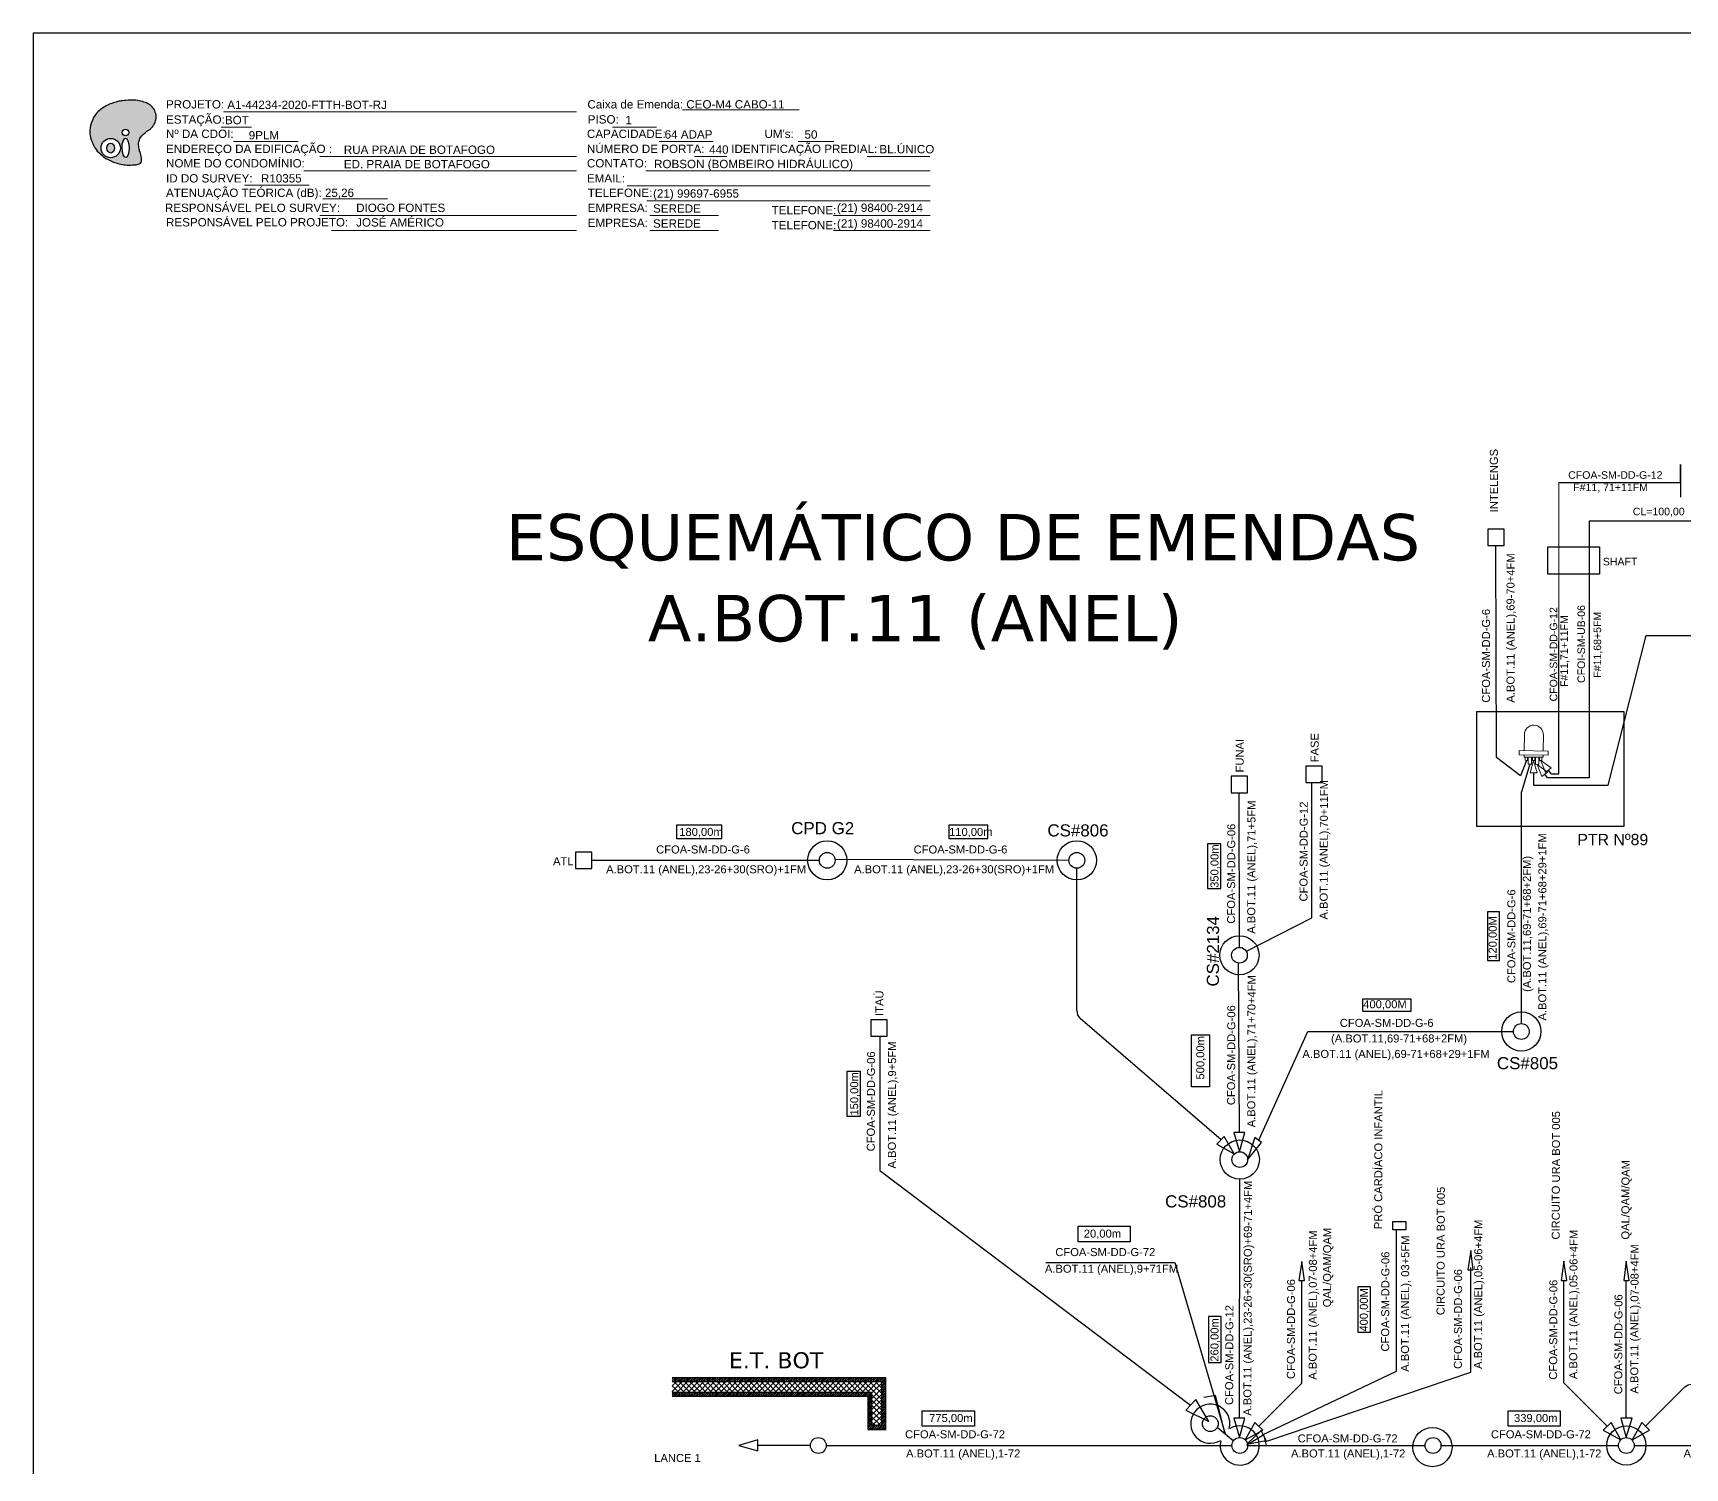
# Model space of a CAD drawing. Header units: millimetres. Extents: x 3753 to 6511, y 627 to 1221.
# Drawn here: x 5672.3 to 6028, y 912.4 to 1221.5 of the extents above; entities that cross this region are included whole.
import ezdxf

# ---------------------------------------------------------------- set-up
doc = ezdxf.new("R2010")
doc.units = ezdxf.units.MM
doc.layers.add('Cabo existente', color=7, linetype='Continuous', lineweight=40)
for name, color, linetype in [('CS# TXT', 2, 'Continuous'), ('Redeproj', 7, 'Continuous'), ('TEXTOS', 2, 'Continuous')]:
    doc.layers.add(name, color=color, linetype=linetype)
doc.styles.add('ARIAL', font='arial.ttf')
doc.styles.add('style0', font='arial.ttf', dxfattribs={"height": 1.166944})
doc.styles.add('style1', font='verdana.ttf', dxfattribs={"height": 0.145674})

# ---------------------------------------------------------------- blocks, each defined once
blk = doc.blocks.new('OI')
h = blk.add_hatch(color=40)
edge = h.paths.add_edge_path()
edge.add_spline(control_points=[(4.35, -0.67), (3.92, -0.99), (3.26, -1.5), (2.81, -2.59), (2.9, -3.5), (3.06, -4.27), (3.31, -4.85), (3.37, -5.39), (3.4, -5.88), (3.2, -6.4), (2.54, -6.61), (1.65, -6.63), (0.55, -6.67), (-0.56, -6.42), (-1.61, -6.14), (-2.77, -5.61), (-3.92, -4.77), (-4.89, -3.7), (-5.34, -2.65), (-5.6, -1.94), (-5.85, -0.96), (-5.71, 0.47), (-5.1, 2.02), (-4.14, 3.02), (-3.3, 3.61), (-2.37, 4.16), (-1.36, 4.44), (-0.56, 4.7), (0.79, 4.85), (2.24, 4.97), (3.79, 4.57), (4.67, 4.21), (5.44, 3.65), (5.76, 2.99), (6.03, 2.21), (6.01, 1.46), (5.72, 0.64), (5.31, 0.08), (4.88, -0.38), (4.51, -0.55), (4.35, -0.67)], knot_values=[0, 0, 0, 0, 1.60434, 2.417191, 3.427595, 4.282808, 4.776746, 5.304182, 5.888771, 6.258406, 6.858137, 7.79129, 8.986195, 10.124242, 11.187857, 12.242908, 13.953784, 15.414161, 16.515391, 17.349188, 17.675853, 19.552021, 21.515531, 22.568638, 23.63245, 24.621084, 25.782718, 26.745347, 27.142653, 29.870543, 31.004649, 31.921532, 32.709589, 33.801391, 34.042471, 35.192333, 35.971461, 36.628871, 37.254359, 37.836911, 37.836911, 37.836911, 37.836911], degree=3, periodic=0)
h.paths.add_polyline_path([(1.13, -0.87, -1), (-0.04, -0.87, -1)], flags=16)
edge = h.paths.add_edge_path(flags=16)
edge.add_ellipse((0.56, -3.59), major_axis=(-0.02, 1.71), ratio=0.361305, start_angle=0, end_angle=360)
h.paths.add_polyline_path([(-0.36, -3.62, -1), (-3.8, -3.62, -1)], flags=16)
edge = h.paths.add_edge_path(flags=0)
edge.add_ellipse((-2.08, -3.62), major_axis=(0, 0.885), ratio=0.758294, start_angle=0, end_angle=360)
at = {"color": 40}
for centre, radius in [((-2.08, -3.62), 1.72), ((0.54, -0.87), 0.587)]:
    blk.add_circle(centre, radius, dxfattribs=at)
blk.add_ellipse((-2.08, -3.62), major_axis=(0, 0.885), ratio=0.758294, start_param=-3.141592653589792, end_param=3.141592653589792, dxfattribs=at)
blk.add_ellipse((0.56, -3.59), major_axis=(-0.02, 1.71), ratio=0.361305, dxfattribs=at)
at = {"color": 40, "start_tangent": (-0.800898, -0.598801), "end_tangent": (-0.800898, -0.598801)}
blk.add_spline([(4.35, -0.67), (3.2, -1.78), (2.9, -2.54), (2.92, -3.55), (3.12, -4.38), (3.28, -4.85), (3.37, -5.37), (3.35, -5.95), (3.2, -6.29), (2.66, -6.55), (1.73, -6.63), (0.54, -6.62), (-0.58, -6.41), (-1.6, -6.11), (-2.56, -5.67), (-3.95, -4.67), (-4.89, -3.56), (-5.37, -2.56), (-5.64, -1.78), (-5.72, -1.46), (-5.63, 0.42), (-4.84, 2.22), (-4.13, 2.99), (-3.27, 3.62), (-2.4, 4.09), (-1.3, 4.47), (-0.37, 4.72), (0.02, 4.77), (2.75, 4.8), (3.85, 4.53), (4.69, 4.16), (5.31, 3.68), (5.85, 2.73), (5.93, 2.5), (5.94, 1.35), (5.67, 0.62), (5.29, 0.08), (4.84, -0.36), (4.35, -0.67)], degree=3, dxfattribs=at)

msp = doc.modelspace()

# ---------------------------------------------------------------- linework, layer by layer
at = {"color": 7}
for p, q in [((6011.48, 1059.44), (6019.67, 1091.71)), ((6019.67, 1091.71), (6075.61, 1091.71)), ((5995.43, 1062.11), (5995.43, 1059.44)), ((5995.43, 1059.44), (6011.48, 1059.44))]:
    msp.add_line(p, q, dxfattribs=at)
at = {"linetype": 'Continuous'}
msp.add_lwpolyline([(6510.83, 1221.45), (5672.26, 1221.45), (5672.26, 627.45), (6510.83, 627.45), (6510.83, 1221.45)], dxfattribs=at)
at = {"color": 7, "lineweight": 0}
for points in [[(5713.3, 1204.45), (5789.27, 1204.45)], [(5812.11, 1204.94), (5837.25, 1204.94)], [(5712.79, 1201.17), (5719.34, 1201.17)], [(5797.07, 1201.21), (5806.55, 1201.21)], [(5715.45, 1198.1), (5729.39, 1198.1)], [(5807.12, 1198.1), (5818.74, 1198.1)], [(5837.06, 1198.1), (5844.73, 1198.1)], [(5734.02, 1194.87), (5789.27, 1194.87)], [(5814.7, 1194.87), (5821.65, 1194.87)], [(5851.88, 1194.87), (5865.43, 1194.87)], [(5717.77, 1188.69), (5731.71, 1188.69)], [(5730.61, 1191.75), (5789.27, 1191.75)], [(5800.2, 1188.52), (5865.46, 1188.52)], [(5804.23, 1191.75), (5865.46, 1191.75)], [(5734.64, 1185.72), (5748.58, 1185.72)], [(5804.48, 1185.28), (5865.46, 1185.28)], [(5734.02, 1182.17), (5789.27, 1182.17)], [(5805.09, 1182.17), (5819.89, 1182.17)], [(5844.69, 1182.17), (5865.46, 1182.17)], [(5736.51, 1178.93), (5789.27, 1178.93)], [(5805.09, 1178.93), (5819.89, 1178.93)], [(5844.69, 1178.93), (5865.46, 1178.93)]]:
    msp.add_lwpolyline(points, dxfattribs=at)
at = {"color": 7}
for points in [[(6000.89, 1124.61), (6027.08, 1124.61), (6027.08, 1128.51), (6027.08, 1121.47)], [(6002.47, 1124.61), (6027.08, 1124.61)], [(5993.88, 1064.79), (5992.6, 1061.46)], [(5994.62, 1063.96), (5992.8, 1058.04)], [(5999.25, 1061.88), (5998.62, 1062.67)]]:
    msp.add_lwpolyline(points, dxfattribs=at)
for points in [[(5985.55, 1111.05), (5989.09, 1111.05), (5989.09, 1114.59), (5985.55, 1114.59), (5985.55, 1111.05)], [(6007.4, 1116.33), (6007.4, 1061.01), (5998.46, 1061.01)], [(6034.47, 1116.33), (6007.4, 1116.33), (6007.4, 1116.33)], [(5987.46, 1065.44), (5987.32, 1111.05)], [(6000.89, 1061.88), (6000.89, 1090.42)], [(5992.6, 1061.46), (5987.46, 1065.44)], [(5930.31, 1057.83), (5933.85, 1057.83), (5933.85, 1061.37), (5930.31, 1061.37), (5930.31, 1057.83)], [(5946.39, 1060.01), (5949.93, 1060.01), (5949.93, 1063.55), (5946.39, 1063.55), (5946.39, 1060.01)], [(5998.46, 1061.01), (5997.84, 1061.8)], [(5999.25, 1061.88), (5999.25, 1061.88), (6000.89, 1061.88)], [(5932.08, 1024.51), (5932.01, 1057.83)], [(5933.58, 1023.7), (5947.68, 1030.85), (5947.68, 1060.01)], [(5992.8, 1008.1), (5992.8, 1058.04)], [(5820.63, 1050.81), (5810.82, 1050.81), (5810.82, 1047.95), (5820.63, 1047.95), (5820.63, 1050.81)], [(5877.92, 1050.81), (5869.47, 1050.81), (5869.47, 1047.95), (5877.92, 1047.95), (5877.92, 1050.81)], [(5928.06, 1046.79), (5925.2, 1046.79), (5925.2, 1037.19), (5928.06, 1037.19), (5928.06, 1046.79)], [(5792.63, 1041.48), (5792.63, 1045.02), (5789.08, 1045.02), (5789.08, 1041.48), (5792.63, 1041.48)], [(5841.61, 1043.25), (5792.63, 1043.25)], [(5895.36, 1043.25), (5845.02, 1043.45)], [(5897.06, 1038.07), (5897.06, 1041.55)], [(5897.06, 1010.89), (5897.06, 1038.07)], [(5985.53, 1032.14), (5985.53, 1021.71), (5988.12, 1021.71), (5988.12, 1032.14), (5985.53, 1032.14)], [(5932.08, 984.66), (5931.88, 1021.18)], [(5969.03, 1013.35), (5958.6, 1013.35), (5958.6, 1010.77), (5969.03, 1010.77), (5969.03, 1013.35)], [(5852.71, 1005.37), (5856.19, 1005.37), (5856.19, 1008.91), (5852.71, 1008.91), (5852.71, 1005.37)], [(5928.13, 983.09), (5897.75, 1009.19)], [(5854.62, 1005.37), (5854.62, 976.42), (5921.52, 925.87)], [(5921.79, 1005.64), (5925.61, 1005.64), (5925.61, 994.47), (5921.79, 994.47), (5921.79, 1005.64)], [(5936.24, 982.96), (5946.8, 1006.39)], [(5946.8, 1006.39), (5991.1, 1006.39)], [(5850.47, 997.74), (5847.54, 997.74), (5847.54, 988.13), (5850.47, 988.13), (5850.47, 997.74)], [(5930.92, 980.03), (5928.81, 983.77), (5927.18, 982.14), (5930.92, 980.03)], [(5932.08, 980.5), (5933.24, 984.66), (5930.86, 984.66), (5932.08, 980.5)], [(5933.85, 978.73), (5936.85, 982.48), (5935.42, 983.57), (5933.85, 978.73)], [(5932.08, 923.07), (5932.15, 974.58)], [(5908.58, 961.09), (5897.34, 961.09), (5897.34, 964.43), (5908.58, 964.43), (5908.58, 961.09)], [(5965.12, 965.45), (5967.92, 965.45), (5967.92, 963.68), (5965.12, 963.68), (5965.12, 965.45)], [(5965.94, 933.22), (5965.94, 963.68)], [(5981.88, 959.25), (5981.27, 955.09), (5982.43, 955.09), (5981.88, 959.25)], [(5890.39, 956.66), (5918.18, 956.66)], [(5918.18, 956.66), (5929.02, 919.74)], [(5945.5, 956.86), (5944.89, 952.78), (5946.12, 952.78), (5945.5, 956.86)], [(5981.88, 933.02), (5981.88, 955.57)], [(6001.98, 956.93), (6001.37, 952.78), (6002.59, 952.78), (6001.98, 956.93)], [(6015.4, 956.93), (6014.86, 952.78), (6016.01, 952.78), (6015.4, 956.93)], [(5936.24, 921.37), (5945.5, 930.64), (5945.5, 952.78)], [(5960.29, 951.41), (5957.56, 951.41), (5957.56, 941.6), (5960.29, 941.6), (5960.29, 951.41)], [(6011.31, 921.37), (6001.98, 930.7), (6001.98, 952.78)], [(6015.4, 923.07), (6015.4, 952.78)], [(5928.13, 945.01), (5925.41, 945.01), (5925.41, 935.13), (5928.13, 935.13), (5928.13, 945.01)], [(5937.05, 919.53), (5965.94, 933.22)], [(5937.74, 918.1), (5981.88, 933.02)], [(5809.93, 931.25), (5810.54, 931.79)], [(5809.93, 931.59), (5810.13, 931.79)], [(5809.93, 927.84), (5852.03, 927.84), (5852.03, 920.69), (5855.92, 920.69), (5855.92, 931.79), (5809.93, 931.79)], [(5809.93, 930.09), (5810.82, 930.91)], [(5809.93, 928.86), (5811.97, 930.91)], [(5809.93, 928.73), (5852.85, 928.73), (5852.85, 921.58), (5855.03, 921.58), (5855.03, 930.91), (5809.93, 930.91)], [(5811.29, 928.73), (5809.93, 930.09)], [(5810.13, 928.73), (5809.93, 928.93)], [(5809.93, 928.12), (5810.61, 928.73)], [(5809.93, 928.52), (5810.2, 928.73)], [(5810.07, 930.91), (5810.88, 931.79)], [(5810.13, 927.84), (5811.02, 928.73)], [(5812.52, 928.73), (5810.34, 930.91)], [(5810.41, 930.91), (5811.29, 931.79)], [(5810.48, 927.84), (5811.36, 928.73)], [(5810.82, 930.91), (5811.7, 931.79)], [(5810.88, 927.84), (5811.77, 928.73)], [(5811.02, 928.73), (5813.13, 930.91)], [(5811.22, 930.91), (5812.11, 931.79)], [(5811.29, 927.84), (5812.18, 928.73)], [(5813.68, 928.73), (5811.5, 930.91)], [(5811.57, 930.91), (5812.45, 931.79)], [(5811.7, 927.84), (5812.52, 928.73)], [(5811.97, 930.91), (5812.86, 931.79)], [(5812.04, 927.84), (5812.93, 928.73)], [(5812.18, 928.73), (5814.36, 930.91)], [(5812.38, 930.91), (5813.27, 931.79)], [(5812.45, 927.84), (5813.34, 928.73)], [(5814.84, 928.73), (5812.66, 930.91)], [(5812.79, 930.91), (5813.61, 931.79)], [(5812.86, 927.84), (5813.75, 928.73)], [(5813.13, 930.91), (5814.02, 931.79)], [(5813.27, 927.84), (5814.09, 928.73)], [(5813.34, 928.73), (5815.52, 930.91)], [(5813.54, 930.91), (5814.43, 931.79)], [(5813.61, 927.84), (5814.49, 928.73)], [(5815.99, 928.73), (5813.81, 930.91)], [(5813.95, 930.91), (5814.84, 931.79)], [(5814.02, 927.84), (5814.9, 928.73)], [(5814.36, 930.91), (5815.18, 931.79)], [(5814.43, 927.84), (5815.31, 928.73)], [(5814.49, 928.73), (5816.67, 930.91)], [(5814.7, 930.91), (5815.58, 931.79)], [(5814.84, 927.84), (5815.65, 928.73)], [(5817.15, 928.73), (5814.97, 930.91)], [(5815.11, 930.91), (5815.99, 931.79)], [(5815.18, 927.84), (5816.06, 928.73)], [(5815.52, 930.91), (5816.4, 931.79)], [(5815.58, 927.84), (5816.47, 928.73)], [(5815.65, 928.73), (5817.83, 930.91)], [(5815.93, 930.91), (5816.74, 931.79)], [(5815.99, 927.84), (5816.81, 928.73)], [(5818.38, 928.73), (5816.2, 930.91)], [(5816.27, 930.91), (5817.15, 931.79)], [(5816.33, 927.84), (5817.22, 928.73)], [(5816.67, 930.91), (5817.56, 931.79)], [(5816.74, 927.84), (5817.63, 928.73)], [(5816.81, 928.73), (5818.99, 930.91)], [(5817.08, 930.91), (5817.97, 931.79)], [(5817.15, 927.84), (5818.04, 928.73)], [(5819.54, 928.73), (5817.36, 930.91)], [(5817.42, 930.91), (5818.31, 931.79)], [(5817.56, 927.84), (5818.38, 928.73)], [(5817.83, 930.91), (5818.72, 931.79)], [(5817.9, 927.84), (5818.79, 928.73)], [(5818.04, 928.73), (5820.22, 930.91)], [(5818.24, 930.91), (5819.13, 931.79)], [(5818.31, 927.84), (5819.2, 928.73)], [(5820.69, 928.73), (5818.51, 930.91)], [(5818.65, 930.91), (5819.47, 931.79)], [(5818.72, 927.84), (5819.6, 928.73)], [(5818.99, 930.91), (5819.88, 931.79)], [(5819.13, 927.84), (5819.95, 928.73)], [(5819.2, 928.73), (5821.38, 930.91)], [(5819.4, 930.91), (5820.29, 931.79)], [(5819.47, 927.84), (5820.35, 928.73)], [(5821.85, 928.73), (5819.67, 930.91)], [(5819.81, 930.91), (5820.69, 931.79)], [(5819.88, 927.84), (5820.76, 928.73)], [(5820.22, 930.91), (5821.04, 931.79)], [(5820.29, 927.84), (5821.17, 928.73)], [(5820.35, 928.73), (5822.53, 930.91)], [(5820.56, 930.91), (5821.44, 931.79)], [(5820.69, 927.84), (5821.51, 928.73)], [(5823.01, 928.73), (5820.83, 930.91)], [(5820.97, 930.91), (5821.85, 931.79)], [(5821.04, 927.84), (5821.92, 928.73)], [(5821.38, 930.91), (5822.26, 931.79)], [(5821.44, 927.84), (5822.33, 928.73)], [(5821.51, 928.73), (5823.69, 930.91)], [(5821.78, 930.91), (5822.6, 931.79)], [(5821.85, 927.84), (5822.67, 928.73)], [(5824.17, 928.73), (5822.06, 930.91)], [(5822.13, 930.91), (5823.01, 931.79)], [(5822.19, 927.84), (5823.08, 928.73)], [(5822.53, 930.91), (5823.42, 931.79)], [(5822.6, 927.84), (5823.49, 928.73)], [(5822.67, 928.73), (5824.85, 930.91)], [(5822.94, 930.91), (5823.76, 931.79)], [(5823.01, 927.84), (5823.9, 928.73)], [(5825.4, 928.73), (5823.22, 930.91)], [(5823.28, 930.91), (5824.17, 931.79)], [(5823.42, 927.84), (5824.24, 928.73)], [(5823.69, 930.91), (5824.58, 931.79)], [(5823.76, 927.84), (5824.65, 928.73)], [(5823.9, 928.73), (5826.08, 930.91)], [(5824.1, 930.91), (5824.99, 931.79)], [(5824.17, 927.84), (5825.05, 928.73)], [(5826.55, 928.73), (5824.37, 930.91)], [(5824.51, 930.91), (5825.33, 931.79)], [(5824.58, 927.84), (5825.46, 928.73)], [(5824.85, 930.91), (5825.74, 931.79)], [(5824.99, 927.84), (5825.8, 928.73)], [(5825.05, 928.73), (5827.23, 930.91)], [(5825.26, 930.91), (5826.14, 931.79)], [(5825.33, 927.84), (5826.21, 928.73)], [(5827.71, 928.73), (5825.53, 930.91)], [(5825.67, 930.91), (5826.55, 931.79)], [(5825.74, 927.84), (5826.62, 928.73)], [(5826.08, 930.91), (5826.89, 931.79)], [(5826.14, 927.84), (5827.03, 928.73)], [(5826.21, 928.73), (5828.39, 930.91)], [(5826.42, 930.91), (5827.3, 931.79)], [(5826.49, 927.84), (5827.37, 928.73)], [(5828.87, 928.73), (5826.69, 930.91)], [(5826.83, 930.91), (5827.71, 931.79)], [(5826.89, 927.84), (5827.78, 928.73)], [(5827.23, 930.91), (5828.12, 931.79)], [(5827.3, 927.84), (5828.19, 928.73)], [(5827.37, 928.73), (5829.55, 930.91)], [(5827.64, 930.91), (5828.46, 931.79)], [(5827.71, 927.84), (5828.53, 928.73)], [(5830.03, 928.73), (5827.92, 930.91)], [(5827.98, 930.91), (5828.87, 931.79)], [(5828.05, 927.84), (5828.94, 928.73)], [(5828.39, 930.91), (5829.28, 931.79)], [(5828.46, 927.84), (5829.35, 928.73)], [(5828.53, 928.73), (5830.71, 930.91)], [(5828.8, 930.91), (5829.62, 931.79)], [(5828.87, 927.84), (5829.76, 928.73)], [(5831.25, 928.73), (5829.07, 930.91)], [(5829.14, 930.91), (5830.03, 931.79)], [(5829.28, 927.84), (5830.1, 928.73)], [(5829.55, 930.91), (5830.44, 931.79)], [(5829.62, 927.84), (5830.5, 928.73)], [(5829.76, 928.73), (5831.94, 930.91)], [(5829.96, 930.91), (5830.85, 931.79)], [(5830.03, 927.84), (5830.91, 928.73)], [(5832.41, 928.73), (5830.23, 930.91)], [(5830.37, 930.91), (5831.19, 931.79)], [(5830.44, 927.84), (5831.32, 928.73)], [(5830.71, 930.91), (5831.59, 931.79)], [(5830.85, 927.84), (5831.66, 928.73)], [(5830.91, 928.73), (5833.09, 930.91)], [(5831.12, 930.91), (5832, 931.79)], [(5831.19, 927.84), (5832.07, 928.73)], [(5833.57, 928.73), (5831.39, 930.91)], [(5831.53, 930.91), (5832.41, 931.79)], [(5831.59, 927.84), (5832.48, 928.73)], [(5831.94, 930.91), (5832.75, 931.79)], [(5832, 927.84), (5832.89, 928.73)], [(5832.07, 928.73), (5834.25, 930.91)], [(5832.28, 930.91), (5833.16, 931.79)], [(5832.34, 927.84), (5833.23, 928.73)], [(5834.73, 928.73), (5832.55, 930.91)], [(5832.68, 930.91), (5833.57, 931.79)], [(5832.75, 927.84), (5833.64, 928.73)], [(5833.09, 930.91), (5833.98, 931.79)], [(5833.16, 927.84), (5834.05, 928.73)], [(5833.23, 928.73), (5835.41, 930.91)], [(5833.43, 930.91), (5834.32, 931.79)], [(5833.57, 927.84), (5834.39, 928.73)], [(5835.89, 928.73), (5833.77, 930.91)], [(5833.84, 930.91), (5834.73, 931.79)], [(5833.91, 927.84), (5834.8, 928.73)], [(5834.25, 930.91), (5835.14, 931.79)], [(5834.32, 927.84), (5835.21, 928.73)], [(5834.39, 928.73), (5836.57, 930.91)], [(5834.66, 930.91), (5835.48, 931.79)], [(5834.73, 927.84), (5835.61, 928.73)], [(5837.11, 928.73), (5834.93, 930.91)], [(5835, 930.91), (5835.89, 931.79)], [(5835.14, 927.84), (5835.95, 928.73)], [(5835.41, 930.91), (5836.3, 931.79)], [(5835.48, 927.84), (5836.36, 928.73)], [(5835.61, 928.73), (5837.79, 930.91)], [(5835.82, 930.91), (5836.7, 931.79)], [(5835.89, 927.84), (5836.77, 928.73)], [(5838.27, 928.73), (5836.09, 930.91)], [(5836.23, 930.91), (5837.04, 931.79)], [(5836.3, 927.84), (5837.18, 928.73)], [(5836.57, 930.91), (5837.45, 931.79)], [(5836.7, 927.84), (5837.52, 928.73)], [(5836.77, 928.73), (5838.95, 930.91)], [(5836.98, 930.91), (5837.86, 931.79)], [(5837.04, 927.84), (5837.93, 928.73)], [(5839.43, 928.73), (5837.25, 930.91)], [(5837.39, 930.91), (5838.27, 931.79)], [(5837.45, 927.84), (5838.34, 928.73)], [(5837.79, 930.91), (5838.61, 931.79)], [(5837.86, 927.84), (5838.68, 928.73)], [(5837.93, 928.73), (5840.11, 930.91)], [(5838.13, 930.91), (5839.02, 931.79)], [(5838.2, 927.84), (5839.09, 928.73)], [(5840.59, 928.73), (5838.41, 930.91)], [(5838.54, 930.91), (5839.43, 931.79)], [(5838.61, 927.84), (5839.5, 928.73)], [(5838.95, 930.91), (5839.84, 931.79)], [(5839.02, 927.84), (5839.91, 928.73)], [(5839.09, 928.73), (5841.27, 930.91)], [(5839.29, 930.91), (5840.18, 931.79)], [(5839.43, 927.84), (5840.25, 928.73)], [(5841.75, 928.73), (5839.63, 930.91)], [(5839.7, 930.91), (5840.59, 931.79)], [(5839.77, 927.84), (5840.66, 928.73)], [(5840.11, 930.91), (5841, 931.79)], [(5840.18, 927.84), (5841.06, 928.73)], [(5840.25, 928.73), (5842.43, 930.91)], [(5840.52, 930.91), (5841.34, 931.79)], [(5840.59, 927.84), (5841.47, 928.73)], [(5842.97, 928.73), (5840.79, 930.91)], [(5840.86, 930.91), (5841.75, 931.79)], [(5841, 927.84), (5841.81, 928.73)], [(5841.27, 930.91), (5842.15, 931.79)], [(5841.34, 927.84), (5842.22, 928.73)], [(5841.47, 928.73), (5843.65, 930.91)], [(5841.68, 930.91), (5842.56, 931.79)], [(5841.75, 927.84), (5842.63, 928.73)], [(5844.13, 928.73), (5841.95, 930.91)], [(5842.09, 930.91), (5842.9, 931.79)], [(5842.15, 927.84), (5843.04, 928.73)], [(5842.43, 930.91), (5843.31, 931.79)], [(5842.56, 927.84), (5843.38, 928.73)], [(5842.63, 928.73), (5844.81, 930.91)], [(5842.84, 930.91), (5843.72, 931.79)], [(5842.9, 927.84), (5843.79, 928.73)], [(5845.29, 928.73), (5843.11, 930.91)], [(5843.24, 930.91), (5844.13, 931.79)], [(5843.31, 927.84), (5844.2, 928.73)], [(5843.65, 930.91), (5844.47, 931.79)], [(5843.72, 927.84), (5844.54, 928.73)], [(5843.79, 928.73), (5845.97, 930.91)], [(5843.99, 930.91), (5844.88, 931.79)], [(5844.06, 927.84), (5844.95, 928.73)], [(5846.45, 928.73), (5844.27, 930.91)], [(5844.4, 930.91), (5845.29, 931.79)], [(5844.47, 927.84), (5845.36, 928.73)], [(5844.81, 930.91), (5845.63, 931.79)], [(5844.88, 927.84), (5845.77, 928.73)], [(5844.95, 928.73), (5847.13, 930.91)], [(5845.15, 930.91), (5846.04, 931.79)], [(5845.29, 927.84), (5846.11, 928.73)], [(5847.6, 928.73), (5845.42, 930.91)], [(5845.56, 930.91), (5846.45, 931.79)], [(5845.63, 927.84), (5846.51, 928.73)], [(5845.97, 930.91), (5846.86, 931.79)], [(5846.04, 927.84), (5846.92, 928.73)], [(5846.11, 928.73), (5848.29, 930.91)], [(5846.38, 930.91), (5847.2, 931.79)], [(5846.45, 927.84), (5847.33, 928.73)], [(5848.83, 928.73), (5846.65, 930.91)], [(5846.72, 930.91), (5847.6, 931.79)], [(5846.86, 927.84), (5847.67, 928.73)], [(5847.13, 930.91), (5848.01, 931.79)], [(5847.2, 927.84), (5848.08, 928.73)], [(5847.33, 928.73), (5849.51, 930.91)], [(5847.54, 930.91), (5848.42, 931.79)], [(5847.6, 927.84), (5848.49, 928.73)], [(5849.99, 928.73), (5847.81, 930.91)], [(5847.95, 930.91), (5848.76, 931.79)], [(5848.01, 927.84), (5848.9, 928.73)], [(5848.29, 930.91), (5849.17, 931.79)], [(5848.35, 927.84), (5849.24, 928.73)], [(5848.49, 928.73), (5850.67, 930.91)], [(5848.69, 930.91), (5849.58, 931.79)], [(5848.76, 927.84), (5849.65, 928.73)], [(5851.15, 928.73), (5848.97, 930.91)], [(5849.1, 930.91), (5849.99, 931.79)], [(5849.17, 927.84), (5850.06, 928.73)], [(5849.51, 930.91), (5850.33, 931.79)], [(5849.58, 927.84), (5850.4, 928.73)], [(5849.65, 928.73), (5851.83, 930.91)], [(5849.85, 930.91), (5850.74, 931.79)], [(5849.92, 927.84), (5850.81, 928.73)], [(5852.31, 928.73), (5850.13, 930.91)], [(5850.26, 930.91), (5851.15, 931.79)], [(5850.33, 927.84), (5851.22, 928.73)], [(5850.67, 930.91), (5851.49, 931.79)], [(5850.74, 927.84), (5851.62, 928.73)], [(5850.81, 928.73), (5852.99, 930.91)], [(5851.01, 930.91), (5851.9, 931.79)], [(5851.15, 927.84), (5851.96, 928.73)], [(5855.03, 927.16), (5851.28, 930.91)], [(5851.42, 930.91), (5852.31, 931.79)], [(5851.49, 927.84), (5852.37, 928.73)], [(5851.83, 930.91), (5852.71, 931.79)], [(5851.9, 927.84), (5852.78, 928.73)], [(5851.96, 928.73), (5854.14, 930.91)], [(5852.24, 930.91), (5853.05, 931.79)], [(5855.03, 928.39), (5852.51, 930.91)], [(5852.58, 930.91), (5853.46, 931.79)], [(5852.85, 928.46), (5855.03, 930.64)], [(5852.85, 927.3), (5855.03, 929.48)], [(5852.99, 930.91), (5853.87, 931.79)], [(5853.4, 930.91), (5854.28, 931.79)], [(5855.03, 929.55), (5853.67, 930.91)], [(5853.8, 930.91), (5854.62, 931.79)], [(5854.14, 930.91), (5855.03, 931.79)], [(5854.55, 930.91), (5855.44, 931.79)], [(5855.03, 930.7), (5854.83, 930.91)], [(5854.96, 930.91), (5855.85, 931.79)], [(5855.03, 930.64), (5855.92, 931.52)], [(5855.03, 930.23), (5855.92, 931.11)], [(5855.03, 929.82), (5855.92, 930.7)], [(5855.03, 929.48), (5855.92, 930.3)], [(5855.03, 929.07), (5855.92, 929.95)], [(5855.03, 928.66), (5855.92, 929.55)], [(5855.03, 928.25), (5855.92, 929.14)], [(5855.03, 927.91), (5855.92, 928.73)], [(6028, 929.82), (6019.56, 921.37)], [(6029.64, 930.43), (6028.75, 930.23), (6028, 929.75)], [(5852.03, 927.57), (5852.85, 928.46)], [(5852.03, 927.16), (5852.85, 928.05)], [(5852.03, 926.82), (5852.85, 927.64)], [(5852.03, 926.41), (5852.85, 927.3)], [(5852.03, 926), (5852.85, 926.89)], [(5852.03, 925.59), (5852.85, 926.48)], [(5852.03, 925.25), (5852.85, 926.07)], [(5852.03, 924.85), (5852.85, 925.73)], [(5852.03, 924.44), (5852.85, 925.32)], [(5852.85, 926.07), (5855.03, 928.25)], [(5855.03, 926), (5852.85, 928.18)], [(5852.85, 924.91), (5855.03, 927.09)], [(5855.03, 924.85), (5852.85, 927.03)], [(5852.85, 923.76), (5855.03, 925.94)], [(5855.03, 923.69), (5852.85, 925.87)], [(5855.03, 927.5), (5855.92, 928.39)], [(5855.03, 927.09), (5855.92, 927.98)], [(5855.03, 926.68), (5855.92, 927.57)], [(5855.03, 926.34), (5855.92, 927.16)], [(5855.03, 925.94), (5855.92, 926.82)], [(5855.03, 925.53), (5855.92, 926.41)], [(5855.03, 925.19), (5855.92, 926)], [(5855.03, 924.78), (5855.92, 925.66)], [(5855.03, 924.37), (5855.92, 925.25)], [(5925.47, 922.39), (5922.68, 927.09), (5920.57, 924.85), (5925.47, 922.39)], [(5926.9, 927.98), (5924.38, 927.57)], [(5929.02, 919.74), (5926.9, 927.98)], [(5852.03, 924.03), (5852.85, 924.91)], [(5852.03, 923.69), (5852.85, 924.57)], [(5852.03, 923.28), (5852.85, 924.16)], [(5852.03, 922.87), (5852.85, 923.76)], [(5852.03, 922.53), (5852.85, 923.35)], [(5852.03, 922.12), (5852.85, 923.01)], [(5852.03, 921.71), (5852.85, 922.6)], [(5852.03, 921.3), (5852.85, 922.19)], [(5852.03, 920.96), (5852.85, 921.78)], [(5852.17, 920.69), (5853.05, 921.58)], [(5852.58, 920.69), (5853.46, 921.58)], [(5852.85, 922.6), (5855.03, 924.78)], [(5855.03, 922.53), (5852.85, 924.64)], [(5854.76, 921.58), (5852.85, 923.48)], [(5853.6, 921.58), (5852.85, 922.32)], [(5852.99, 920.69), (5853.8, 921.58)], [(5853.05, 921.58), (5855.03, 923.62)], [(5853.33, 920.69), (5854.21, 921.58)], [(5853.74, 920.69), (5854.62, 921.58)], [(5854.14, 920.69), (5855.03, 921.58)], [(5854.21, 921.58), (5855.03, 922.39)], [(5854.49, 920.69), (5855.92, 922.12)], [(5854.89, 920.69), (5855.92, 921.71)], [(5855.03, 923.96), (5855.92, 924.85)], [(5855.03, 923.62), (5855.92, 924.44)], [(5855.03, 923.21), (5855.92, 924.1)], [(5855.03, 922.8), (5855.92, 923.69)], [(5855.03, 922.39), (5855.92, 923.28)], [(5855.03, 922.05), (5855.92, 922.87)], [(5855.03, 921.64), (5855.92, 922.53)], [(5874.99, 921.37), (5863.75, 921.37), (5863.75, 924.71), (5874.99, 924.71), (5874.99, 921.37)], [(5932.08, 918.92), (5933.24, 923.07), (5930.86, 923.07), (5932.08, 918.92)], [(5933.31, 918.44), (5937.12, 920.55), (5935.42, 922.19), (5933.31, 918.44)], [(6001.16, 921.37), (5989.92, 921.37), (5989.92, 924.71), (6001.16, 924.71), (6001.16, 921.37)], [(6014.24, 918.44), (6012.13, 922.19), (6010.43, 920.55), (6014.24, 918.44)], [(6015.4, 918.92), (6016.63, 923.07), (6014.24, 923.07), (6015.4, 918.92)], [(6016.63, 918.44), (6020.37, 920.55), (6018.74, 922.19), (6016.63, 918.44)], [(5824.24, 917.22), (5828.39, 916.06), (5828.39, 918.44), (5824.24, 917.22)], [(5855.3, 920.69), (5855.92, 921.3)], [(5855.71, 920.69), (5855.92, 920.96)], [(5930.72, 918.24), (5927.31, 921.1)], [(5933.65, 917.49), (5937.87, 918.31), (5936.78, 920.42), (5933.65, 917.49)], [(5933.65, 917.28), (5937.94, 917.22), (5937.33, 919.53), (5933.65, 917.28)], [(5839.7, 917.22), (5828.39, 917.22)], [(5843.11, 917.22), (5889.91, 917.22)], [(5889.91, 917.22), (5930.45, 917.22)], [(5933.85, 917.22), (5972.07, 917.22)], [(5975.48, 917.22), (6013.7, 917.22)], [(6017.1, 917.22), (6062.68, 917.22)]]:
    msp.add_lwpolyline(points)
for points in [[(5998.48, 1110.82), (6009.61, 1110.82), (6009.61, 1104.93), (5998.48, 1104.93)], [(5983.24, 1075.35), (6014.88, 1075.35), (6014.88, 1050.51), (5983.24, 1050.51)]]:
    msp.add_lwpolyline(points, close=True)
for centre, radius in [((5843.31, 1043.25), 4.22), ((5897.06, 1043.25), 4.22), ((5843.31, 1043.25), 1.7), ((5897.06, 1043.25), 1.7), ((5932.08, 1022.81), 4.22), ((5932.08, 1022.81), 1.7), ((5992.8, 1006.39), 4.22), ((5992.8, 1006.39), 1.7), ((5932.15, 978.8), 4.22), ((5932.15, 978.8), 1.7), ((5925.81, 921.92), 1.7), ((5841.4, 917.22), 1.7), ((5932.15, 917.22), 1.7), ((5973.64, 916.87), 4.22), ((5973.78, 917.22), 1.7), ((6015.4, 917.22), 4.22), ((6015.4, 917.22), 1.7)]:
    msp.add_circle(centre, radius)
for centre, radius, start, end in [((5899.38, 1010.89), 2.32, 180, 225), ((5925.81, 921.92), 4.22, 345.8936, 301.4703), ((5932.15, 917.22), 4.22, 165.8936, 121.4703)]:
    msp.add_arc(centre, radius, start, end)
at = {"layer": 'Cabo existente', "color": 7, "lineweight": 15}
msp.add_line((6000.89, 1090.42), (6000.89, 1124.61), dxfattribs=at)
for points in [[(5995.43, 1064.78), (5994.66, 1062.11), (5996.2, 1062.11)], [(5996.18, 1063.89), (5997.24, 1061.32), (5998.44, 1062.28)], [(5996.96, 1064.76), (5998.02, 1062.19), (5999.23, 1063.15)]]:
    msp.add_lwpolyline(points, close=True, dxfattribs=at)
at = {"layer": 'Redeproj', "color": 7, "lineweight": 9}
for p, q in [((5993.41, 1066.87), (5993.46, 1070.37)), ((5997.53, 1070.32), (5997.48, 1066.82)), ((5992.32, 1065.96), (5992.33, 1066.88)), ((5998.57, 1065.88), (5992.32, 1065.96)), ((5992.33, 1066.88), (5998.58, 1066.8)), ((5993.4, 1065.51), (5993.4, 1065.95)), ((5997.47, 1065.46), (5993.4, 1065.51)), ((5993.63, 1064.8), (5993.64, 1065.5)), ((5994.13, 1064.79), (5993.63, 1064.8)), ((5993.64, 1065.5), (5994.14, 1065.5)), ((5994.14, 1065.5), (5994.13, 1064.79)), ((5994.27, 1063.96), (5994.29, 1065.5)), ((5994.98, 1063.95), (5994.27, 1063.96)), ((5994.29, 1065.5), (5995, 1065.49)), ((5995, 1065.49), (5994.98, 1063.95)), ((5995.18, 1065.49), (5995.17, 1064.78)), ((5995.17, 1064.78), (5995.68, 1064.77)), ((5995.69, 1065.48), (5995.18, 1065.49)), ((5995.68, 1064.77), (5995.69, 1065.48)), ((5995.83, 1063.94), (5995.85, 1065.48)), ((5996.54, 1063.93), (5995.83, 1063.94)), ((5995.85, 1065.48), (5996.56, 1065.47)), ((5996.56, 1065.47), (5996.54, 1063.93)), ((5996.72, 1065.47), (5996.71, 1064.76)), ((5996.71, 1064.76), (5997.22, 1064.75)), ((5997.22, 1065.46), (5996.72, 1065.47)), ((5997.22, 1064.75), (5997.22, 1065.46)), ((5997.47, 1065.9), (5997.47, 1065.46)), ((5998.58, 1066.8), (5998.57, 1065.88))]:
    msp.add_line(p, q, dxfattribs=at)
msp.add_arc((5995.49, 1070.34), 2.04, 359.2856, 179.2856, dxfattribs=at)

# ---------------------------------------------------------------- block references
at = {"color": 7, "xscale": 1.213923925163967, "yscale": 1.213923925163954, "zscale": 1.213923925163967, "rotation": 0.1532896023949059}
msp.add_blockref('OI', (5691.5, 1201.08), dxfattribs=at)

# ---------------------------------------------------------------- texts
at = {"color": 7, "lineweight": 0, "style": 'ARIAL'}
for s, height, p in [('PROJETO:', 1.793, (5700.9, 1205.2)), ('Caixa de Emenda: CEO-M4 CABO-11', 1.7927, (5791.66, 1205.2)), ('ESTAÇÃO:', 1.793, (5700.9, 1201.92)), ('PISO:', 1.793, (5791.73, 1201.96)), ('Nº DA CDOI:', 1.7927, (5700.9, 1198.85)), ('CAPACIDADE:', 1.7927, (5791.55, 1198.85)), ("UM's:", 1.793, (5829.79, 1198.85)), ('ENDEREÇO DA EDIFICAÇÃO :', 1.7927, (5700.9, 1195.61)), ('NÚMERO DE PORTA:', 1.7927, (5791.55, 1195.61)), ('IDENTIFICAÇÃO PREDIAL:', 1.7927, (5822.63, 1195.61)), ('NOME DO CONDOMÍNIO:', 1.7927, (5700.9, 1192.5)), ('CONTATO:', 1.793, (5791.55, 1192.5)), ('ATENUAÇÃO TEÓRICA (dB): 25,26', 1.7927, (5700.9, 1186.15)), ('ID DO SURVEY:', 1.7927, (5700.9, 1189.26)), ('EMAIL: ', 1.793, (5791.55, 1189.26)), ('RESPONSÁVEL PELO SURVEY:', 1.7927, (5700.66, 1182.91)), ('TELEFONE:', 1.793, (5791.73, 1186.15)), ('EMPRESA:', 1.793, (5791.73, 1182.91)), ('RESPONSÁVEL PELO PROJETO:', 1.7927, (5700.9, 1179.8)), ('EMPRESA:', 1.793, (5791.73, 1179.68)), ('TELEFONE:', 1.793, (5831.33, 1182.41)), ('TELEFONE:', 1.793, (5831.33, 1179.17))]:
    msp.add_text(s, height=height, dxfattribs=at).set_placement(p)
at = {"color": 7, "style": 'ARIAL'}
for s, height, p in [('A1-44234-2020-FTTH-BOT-RJ', 1.7927, (5714.1, 1205.1)), ('BOT', 1.793, (5713.58, 1201.82)), ('  1  ', 1.793, (5798.42, 1201.81)), ('9PLM', 1.793, (5718.71, 1198.55)), ('64 ADAP', 1.793, (5808.29, 1198.72)), ('50', 1.793, (5838.41, 1198.7)), ('RUA PRAIA DE BOTAFOGO', 1.7927, (5739.2, 1195.42)), ('  440', 1.793, (5816.48, 1195.46)), ('BL.ÚNICO', 1.793, (5854.54, 1195.54)), ('ED. PRAIA DE BOTAFOGO', 1.7927, (5739.2, 1192.32)), ('ROBSON (BOMBEIRO HIDRÁULICO)', 1.7927, (5806.01, 1192.35)), ('R10355', 1.793, (5721.34, 1189.26)), ('DIOGO FONTES', 1.7927, (5741.85, 1182.91)), ('(21) 99697-6955', 1.7927, (5805.79, 1186)), ('(21) 98400-2914', 1.7927, (5845.4, 1182.93)), ('JOSÉ AMÉRICO', 1.7927, (5741.85, 1179.77)), ('SEREDE', 1.793, (5805.79, 1182.77)), ('SEREDE', 1.793, (5805.79, 1179.53)), ('(21) 98400-2914', 1.7927, (5845.4, 1179.53))]:
    msp.add_text(s, height=height, dxfattribs=at).set_placement(p)
at = {"attachment_point": 7, "style": 'style0'}
for s, insert, char_height, rotation in [('INTELENGS', (5987.76, 1118.23), 1.723, 90), ('A.BOT.11 (ANEL),69-70+4FM', (5991.84, 1077.22), 1.723, 90), ('CFOA-SM-DD-G-6', (5986.06, 1077.22), 1.723, 90), ('FUNAI', (5933.02, 1062.19), 1.723, 89.8574), ('FASE', (5949.15, 1064.37), 1.723, 89.8574), ('A.BOT.11 (ANEL),70+11FM', (5951.59, 1030.51), 1.723, 89.8574), ('A.BOT.11 (ANEL),71+5FM', (5935.99, 1027.44), 1.723, 89.8574), ('CFOA-SM-DD-G-12', (5946.76, 1034.39), 1.723, 89.8574), ('CFOA-SM-DD-G-06', (5931.16, 1029.62), 1.723, 89.8574), ('350,00m', (5927.88, 1037.32), 1.723, 89.8574), ('A.BOT.11 (ANEL),69-71+68+29+1FM', (5998.7, 1008.75), 1.723, 90), ('(A.BOT.11,69-71+68+2FM)', (5995.37, 1014.92), 1.723, 90), ('CFOA-SM-DD-G-6', (5991.53, 1016.81), 1.723, 90), ('CS#2134', (5927.7, 1016.07), 2.608, 89.8574), ('120,00M', (5987.8, 1021.85), 1.723, 90), ('A.BOT.11 (ANEL),71+70+4FM', (5935.99, 985.75), 1.723, 89.8574), ('ITAÚ', (5855.42, 1009.73), 1.723, 89.8574), ('CFOA-SM-DD-G-06', (5931.16, 990.52), 1.723, 89.8574), ('A.BOT.11 (ANEL),9+5FM', (5858.6, 976.89), 1.723, 89.8574), ('500,00m', (5924.82, 996.04), 1.723, 89.8574), ('CFOA-SM-DD-G-06', (5853.57, 980.57), 1.723, 89.8574), ('150,00m', (5850.29, 988.27), 1.723, 89.8574), ('PRÓ CARDÍACO INFANTIL', (5962.84, 963.81), 1.723, 89.8574), ('CIRCUITO URA BOT 005', (6001.08, 961.57), 1.723, 89.8574), ('QAL/QAM/QAM', (6016.53, 961.57), 1.723, 89.8574), ('A.BOT.11 (ANEL),23-26+30(SRO)+69-71+4FM', (5935.17, 923.62), 1.723, 89.8574), ('CIRCUITO URA BOT 005', (5976.28, 945.28), 1.723, 89.8574), ('A.BOT.11 (ANEL),05-06+4FM', (5984.84, 933.7), 1.723, 89.8574), ('A.BOT.11 (ANEL),07-08+4FM', (5949.21, 931.38), 1.723, 89.8574), ('QAL/QAM/QAM', (5952.28, 946.99), 1.723, 89.8574), ('A.BOT.11 (ANEL), 03+5FM', (5969.1, 933.09), 1.723, 89.8574), ('A.BOT.11 (ANEL),05-06+4FM', (6005.34, 931.52), 1.723, 89.8574), ('CFOA-SM-DD-G-06', (5964.34, 937.45), 1.723, 89.8574), ('A.BOT.11 (ANEL),07-08+4FM', (6018.49, 928.39), 1.723, 89.8574), ('CFOA-SM-DD-G-06', (5980.01, 933.7), 1.723, 89.8574), ('CFOA-SM-DD-G-06', (5944.04, 931.52), 1.723, 89.8574), ('400,00M', (5960.04, 941.74), 1.723, 89.8574), ('CFOA-SM-DD-G-06', (6000.52, 931.39), 1.723, 89.8574), ('CFOA-SM-DD-G-12', (5930.75, 925.94), 1.723, 89.8574), ('CFOA-SM-DD-G-06', (6014.55, 928.25), 1.723, 89.8574), ('260,00m', (5927.88, 935.27), 1.723, 89.8574)]:
    msp.add_mtext(s, dxfattribs=dict(at, insert=insert, char_height=char_height, rotation=rotation))
at = {"attachment_point": 7}
for s, insert, char_height, style in [('ESQUEMÁTICO DE EMENDAS', (5774.07, 1106.1), 10, 'style1'), ('A.BOT.11 (ANEL)', (5804.66, 1088.61), 10, 'style1'), ('180,00m', (5811.43, 1048.2), 1.723, 'style0'), ('CPD G2', (5835.55, 1048.85), 2.608, 'style0'), ('110,00m', (5869.54, 1048.2), 1.723, 'style0'), ('CS#806', (5890.73, 1048.37), 2.608, 'style0'), ('CFOA-SM-DD-G-6', (5806.46, 1044.71), 1.723, 'style0'), ('CFOA-SM-DD-G-6', (5861.91, 1044.71), 1.723, 'style0'), ('ATL', (5784.25, 1042.2), 1.723, 'style0'), ('A.BOT.11 (ANEL),23-26+30(SRO)+1FM', (5795.69, 1039.95), 1.723, 'style0'), ('A.BOT.11 (ANEL),23-26+30(SRO)+1FM', (5849.1, 1039.95), 1.723, 'style0'), ('400,00M', (5958.74, 1011.08), 1.723, 'style0'), ('CFOA-SM-DD-G-6', (5953.7, 1007.36), 1.723, 'style0'), ('(A.BOT.11,69-71+68+2FM)', (5951.81, 1003.51), 1.723, 'style0'), ('A.BOT.11 (ANEL),69-71+68+29+1FM', (5945.64, 1000.18), 1.723, 'style0'), ('CS#805', (5987.53, 998.23), 2.608, 'style0'), ('CS#808', (5916.07, 968.46), 2.608, 'style0'), ('20,00m', (5898.56, 961.68), 1.723, 'style0'), ('CFOA-SM-DD-G-72', (5892.43, 957.99), 1.723, 'style0'), ('A.BOT.11 (ANEL),9+71FM', (5890.18, 953.91), 1.723, 'style0'), ('E.T. BOT', (5822.13, 933.78), 3.464, 'style1'), ('775,00m', (5865.25, 921.96), 1.723, 'style0'), ('339,00m', (5991.22, 921.96), 1.723, 'style0'), ('CFOA-SM-DD-G-72', (5860.07, 918.75), 1.723, 'style0'), ('CFOA-SM-DD-G-72', (5944.62, 917.86), 1.723, 'style0'), ('CFOA-SM-DD-G-72', (5986.24, 918.75), 1.723, 'style0'), ('LANCE 1', (5806.05, 913.64), 1.723, 'style0'), ('A.BOT.11 (ANEL),1-72', (5860.28, 914.12), 1.723, 'style0'), ('A.BOT.11 (ANEL),1-72', (5943.19, 914.12), 1.723, 'style0'), ('A.BOT.11 (ANEL),1-72', (5985.42, 914.12), 1.723, 'style0'), ('A.BOT.11 (ANEL),1-72', (6027.73, 914.12), 1.723, 'style0')]:
    msp.add_mtext(s, dxfattribs=dict(at, insert=insert, char_height=char_height, style=style))
at = {"layer": 'CS# TXT', "color": 0, "lineweight": 15, "style": 'ARIAL'}
msp.add_text('PTR Nº89', height=2.439, dxfattribs=at).set_placement((6004.86, 1046.52))
at = {"layer": 'TEXTOS', "color": 7, "lineweight": 15, "style": 'ARIAL'}
for s, p in [('CFOA-SM-DD-G-12', (6002.88, 1125.44)), ('F#11, 71+11FM', (6003.96, 1122.78))]:
    msp.add_text(s, height=1.6262, dxfattribs=at).set_placement(p)
at = {"layer": 'TEXTOS', "color": 0, "lineweight": 15, "style": 'ARIAL'}
for s, p in [('CL=100,00', (6016.79, 1117.58)), ('SHAFT', (6010.34, 1106.79))]:
    msp.add_text(s, height=1.626, dxfattribs=at).set_placement(p)
for s, p in [('CFOA-SM-DD-G-12', (6000.53, 1077.48)), ('F#11,71+11FM', (6002.82, 1080.59)), ('CFOI-SM-UB-06', (6006.5, 1081.46)), ('F#11,68+5FM', (6009.98, 1082.59))]:
    msp.add_text(s, height=1.6262, rotation=90, dxfattribs=at).set_placement(p)

doc.saveas('drawing.dxf')
